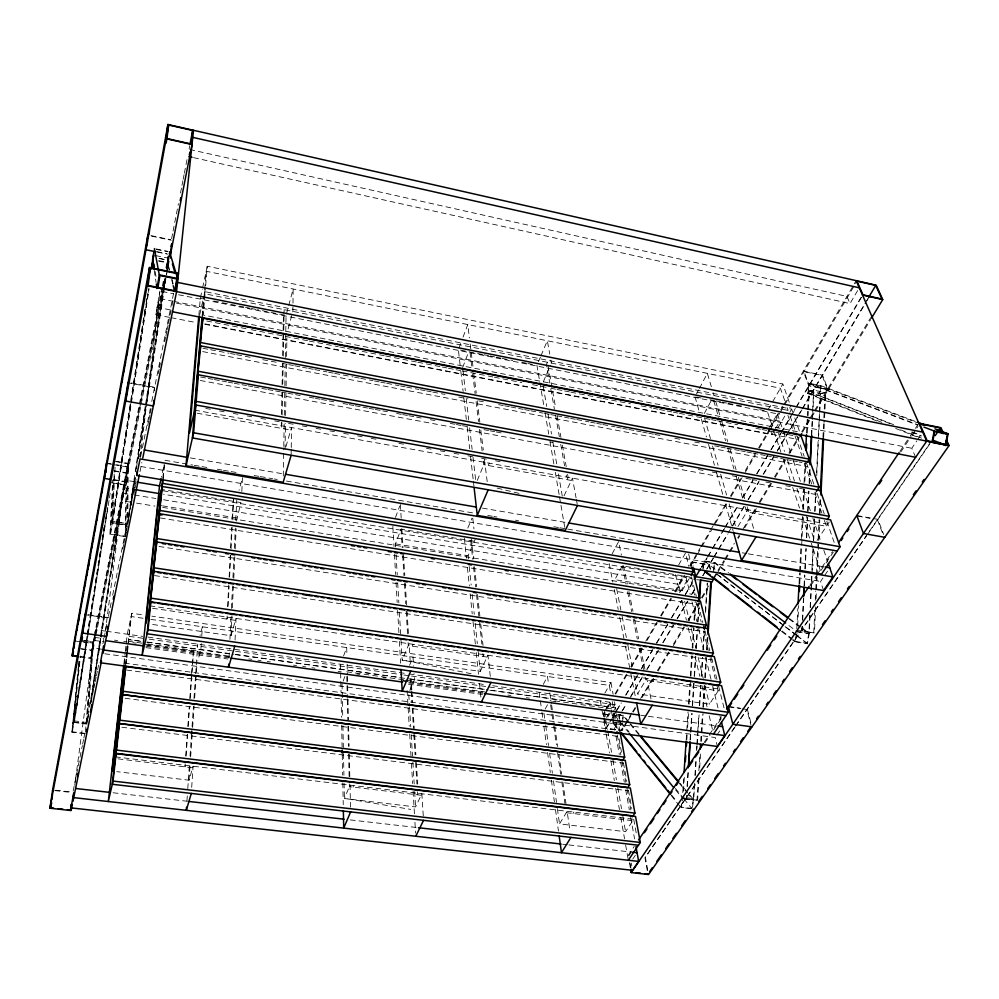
<?xml version="1.0" encoding="UTF-8"?>
<svg xmlns="http://www.w3.org/2000/svg" width="999" height="999" viewBox="0 0 999 999"><rect width="100%" height="100%" fill="white"/><g stroke="black" fill="none" stroke-linecap="round" stroke-linejoin="round"><path stroke-width="0.75" stroke-dasharray="5 3.75" d="M116.321 461.338L128.284 463.361L127.747 523.488L112.013 521.191L145.18 307.854M115.297 461.575L127.685 463.673L127.01 525.399L112.375 523.064L115.085 466.183M291.171 453.708L291.221 449.1M291.246 447.552L291.483 427.56L285.864 446.89M125.812 536.7L126.661 473.264L128.284 463.361M127.685 463.673L126.186 472.777L125.25 536.138L110.614 533.841L113.337 479.945M283.279 476.048L283.766 447.964M283.791 446.403L284.191 423.014M284.328 415.209L284.703 393.369M284.84 385.577L285.202 365.297M285.327 357.492L286.064 315.372L257.48 309.69M285.052 449.687L285.489 423.276M285.614 415.509L285.976 393.756M286.101 385.989L286.451 364.223M286.588 356.456L286.888 337.812M281.356 422.14L281.243 428.334L282.005 422.739M281.506 414.385L281.93 392.682M282.08 384.94L282.505 363.236M282.655 355.494L283.104 332.242M283.129 330.694L283.491 312.1M282.155 414.997L282.592 391.758M282.742 384.003L283.117 363.873M283.266 356.119L284.153 309.64M235.052 639.997L236.039 618.418L231.019 635.714L150.449 624.175M241.833 491.421L242.47 477.622L239.061 490.284M809.777 615.147L808.965 632.192L814.447 632.941L815.696 606.58M810.152 607.392L811.638 576.386M811.937 570.179L812.974 548.476M813.348 540.721L814.385 519.018M814.747 511.276L815.646 492.669M816.608 472.515L818.094 441.508M818.393 435.302L819.43 413.598M819.505 412.05L820.391 393.444L825.074 392.582L823.676 422.028M810.077 615.197L809.252 632.242L796.74 630.257M810.439 607.454L812 574.912M812.075 573.351L813.186 550.112M813.636 540.809L814.672 519.118M815.034 511.363L815.933 492.769M816.745 475.724L818.443 440.072M818.518 438.524L819.704 413.723M819.779 412.175L820.679 393.581L825.761 392.644L824.375 422.102M813.735 632.829L814.834 609.577M815.271 600.287L815.708 590.983M815.783 589.435L816.445 575.486M816.52 573.926L819.08 519.68M819.367 513.486L820.167 496.428M822.951 437.537L823.613 423.588M816.058 598.838L816.42 591.083M816.495 589.535L817.082 577.135M817.145 575.574L819.779 519.767M820.067 513.561L820.791 498.064M823.638 437.599L824.3 423.651M124.363 536.475L109.89 534.203L111.813 522.502L114.223 473.376M229.021 657.929L229.47 648.651M229.92 639.385L231.056 616.196M231.431 608.466L232.567 585.289M232.942 577.559L233.928 557.467M234.378 548.189L235.352 528.096M235.739 520.367L236.713 500.274M231.019 635.714L231.993 615.571M232.367 607.817L233.404 586.126M233.778 578.384L234.827 556.693M235.202 548.938L236.176 528.796M236.551 521.053L240.884 502.559L161.438 489.385M796.815 628.696L797.814 608.516M799.05 583.666L799.6 572.802M799.675 571.253L800.911 546.403M801.298 538.636L802.372 516.895M802.759 509.14L803.77 488.948M804.07 482.742L805.082 462.549M806.543 433.054L807.629 411.313M807.704 409.752L808.628 391.121L813.648 390.159L825.761 392.644M797.677 625.699L798.676 605.506M799.762 583.766L800.299 572.902M800.374 571.341L803.071 516.982M803.458 509.215L804.457 489.023M804.844 481.268L805.768 462.624M807.229 433.116L808.316 411.376M808.391 409.815L809.315 391.183L813.923 390.309L812.711 415.147M802.085 626.273L801.86 630.931L814.447 632.941M802.384 620.054L803.458 598.314M804.058 585.889L804.595 575.012M804.894 568.793L805.893 548.601M806.418 537.737L807.404 517.544M807.716 511.326L808.703 491.133M809.078 483.366L809.839 467.832M811.438 435.214L812.125 421.228M812.199 419.68L813.648 390.159M802.384 626.323L802.16 630.981L799.3 630.594M802.684 620.117L803.745 598.376M804.357 585.951L804.894 575.087M805.194 568.868L806.181 548.688M806.717 537.824L807.704 517.632M808.004 511.426L808.99 491.233M809.377 483.466L810.127 467.944M811.725 435.339L812.412 421.353M227.148 616.021L226.985 619.118L227.535 617.17M227.622 606.718L228.734 585.002M229.133 577.247L230.245 555.544M230.644 547.789L231.681 527.622M232.08 519.867L233.554 499.313L232.442 521.028M228.097 606.318L229.121 586.163M229.595 576.848L230.707 555.144M231.019 548.938L232.13 527.222M109.89 534.203L112.725 480.257M698.376 778.458L697.015 800.149L682.467 798.326M698.863 770.716L699.949 753.671M700.724 741.283L702.384 714.959M702.871 707.205L704.245 685.526M704.732 677.784L706.006 657.642M706.493 649.899L707.28 637.512M698.988 778.583L697.614 800.261L693.443 798.638L694.43 783.129M699.675 767.731L700.649 752.247M701.335 741.395L703.084 713.511M703.483 707.317L704.844 685.626M705.331 677.884L706.605 657.742M707.092 649.999L707.879 637.599M696.203 800.087L686.263 798.838L686.463 795.741M687.062 786.425L688.174 769.355M690.072 739.872L690.484 733.666M690.584 732.105L691.783 713.486M692.282 705.731L693.793 682.442M694.193 676.236L695.404 657.617M696.003 648.301L697.215 629.682M697.714 621.927L698.913 603.296M686.763 795.728L686.563 798.838L684.215 797.839M687.362 786.425L688.473 769.355M690.371 739.884L690.771 733.678M690.883 732.117L692.082 713.498M692.582 705.744L694.093 682.479M694.492 676.273L695.791 656.106M696.303 648.339L697.502 629.732M698.001 621.965L699.213 603.359M694.929 775.374L696.016 758.303M696.503 750.549L696.803 745.903M696.902 744.355L697.589 733.491M697.689 731.942L698.776 714.884M699.375 705.569L700.661 685.414M701.248 676.098L702.434 657.492M702.934 649.737L704.12 631.118M705.394 610.951L707.18 583.041M694.73 783.129L693.743 798.626L682.442 797.214M695.229 775.374L696.303 758.316M696.902 749.013L697.102 745.903M697.202 744.355L699.075 714.897M699.662 705.594L700.948 685.439M701.535 676.136L702.722 657.529M703.221 649.775L704.395 631.168M705.581 612.562L707.454 583.091M682.754 792.557L683.766 777.022M686.201 739.735L686.713 731.967M686.812 730.419L688.024 711.775M688.536 704.008L689.847 683.816M690.359 676.048L691.683 655.856M692.182 648.089L693.506 627.896M694.018 620.129L695.229 601.485M683.453 791.121L684.577 774.025M686.8 739.847L687.2 733.628M687.612 727.422L688.523 713.436M689.135 704.12L690.546 682.367M690.958 676.148L692.27 655.956M692.782 648.189L694.093 627.984M694.605 620.217L695.716 603.134M191.696 787.387L193.094 766.233L189.048 780.194L116.733 771.653M201.261 643.618L200.849 649.75L197.752 661.138M201.761 635.976L202.372 626.798L200.05 635.464M186.938 801.011L187.362 794.804M187.787 788.586L189.498 763.736M190.035 755.968L191.421 735.776M192.058 726.46L193.444 706.268M193.981 698.501L195.579 675.199M195.692 673.651L197.715 644.13M189.048 780.194L190.11 764.685M190.634 756.942L192.12 735.239M192.645 727.484L194.131 705.794M194.655 698.039L196.99 663.935M185.19 763.773L184.977 766.882L185.414 765.309M185.752 756.006L187.3 734.253M187.849 726.485L189.286 706.281M189.835 698.513L191.496 675.199M191.608 673.651L193.694 648.738L191.933 673.613M186.076 755.993L187.625 734.228M188.174 726.46L189.61 706.256M190.16 698.476L191.82 675.162M88.074 716.033L93.506 641.808L82.992 640.347M86.776 721.528L92.07 650.549L93.506 641.808M87 722.552L92.969 642.082L81.906 640.546M85.477 731.855L91.658 650.137L92.969 642.082M202.11 316.396L203.784 296.204M202.522 315.734L203.846 299.663M203.958 298.351L206.194 271.266L780.406 388.236L785.239 402.085M792.694 412.025L791.683 409.153L205.195 291.708L203.272 315.06L799.762 432.13L794.717 417.769M205.682 285.664L207.28 266.258L782.841 384.016L789.66 403.384M198.851 315.359L200.312 298.314L202.273 289.298M84.465 733.703L71.916 732.155L79.396 661.763M85.365 733.403L72.54 731.817L80.432 656.006M71.916 732.155L78.247 667.394M78.397 665.858L78.846 661.238M72.54 731.817L79.246 662.487M162.812 478.159L164.198 464.298L161.388 477.247M163.212 478.783L164.61 464.935M127.373 652.909L126.211 663.348L619.78 730.531L616.695 713.786M127.535 651.41L128.871 639.485L141.234 641.221M140.859 641.346L128.509 639.61L131.806 613.274L144.131 615.047M123.926 663.636L125.15 652.797M125.325 651.248L127.248 634.203L131.806 613.274M124.126 664.859L125.162 655.619M125.562 664.372L126.948 652.035M127.123 650.486L127.984 642.769M125.749 664.298L126.786 655.044M126.96 653.496L127.822 645.716M127.997 644.243L131.094 616.533L143.431 618.306M154.221 390.634L154.545 387.687L128.983 383.017M140.222 457.542L146.628 403.309M146.803 401.773L159.89 291.046L173.639 293.793M169.618 317.382L155.856 314.71L159.89 291.046M105.419 631.218L124.625 480.057L135.402 481.855M101.686 649.213L92.407 647.939L93.431 640.322L104.246 641.82M79.558 656.855L91.421 658.466L93.469 643.169L80.257 641.333M74.75 785.251L75.362 780.631M75.562 779.083L94.88 634.34M95.08 632.804L95.492 629.72L104.758 631.031M80.332 656.568L90.872 658.004L94.018 637.287M127.298 523.613L145.23 406.506M145.467 404.957L162.924 290.921M163.149 289.385L164.81 278.596M166.458 267.807L168.356 258.204L166.696 269.006M128.222 520.467L134.828 477.272M135.777 471.091L145.454 407.842M146.403 401.673L165.285 278.259M128.621 519.105L127.922 523.726L112.013 521.191M128.859 517.557L134.99 477.51M136.401 468.269L145.829 406.655M146.066 405.107L163.499 291.121M163.736 289.573L165.384 278.796M155.707 255.619L168.993 258.254L167.033 268.007L169.418 255.781M131.244 505.132L135.489 477.36M138.324 458.841L146.341 406.381M146.578 404.832L166.633 273.676M166.87 272.14L168.993 258.254M146.129 301.723L146.603 298.651M112.375 521.091L147.74 293.556M147.964 294.093L112.662 521.278L131.144 404.408M148.202 292.557L148.913 287.962M131.381 402.859L149.051 289.148M87.612 719.467L88.561 713.336M89.51 707.205L100.175 638.199M100.412 636.663L124.226 484.577L100.774 636.351M90.36 703.796L100.537 637.874M90.772 702.622L100.712 638.249M100.949 636.713L124.775 484.652L111.851 482.529M91.871 697.789L124.775 484.652M86.438 723.676L73.814 722.09L73.751 720.803L86.975 636.338M87.213 634.802L104.046 527.297M73.814 722.09L87.275 636.063M87.512 634.515L105.307 520.829M105.557 519.293L106.518 513.149M106.756 513.561L74.376 722.115L87.825 636.101M106.993 512.012L107.717 507.405M88.062 634.565L108.004 507.105M108.242 505.569L109.203 499.425M109.44 497.889L110.165 493.281M110.614 533.841L112.375 523.064M169.056 269.655L167.158 262.375L168.619 253.484M169.605 270.254L167.695 262.949L168.619 257.317M125.762 533.066L126.511 528.471M612.837 718.056L613.548 714.06L623.563 715.446L629.495 722.577M612.849 720.304L613.898 714.435L623.114 715.709L629.033 722.839M622.589 718.643L623.114 715.709M622.377 722.09L623.563 715.446M702.784 568.294L704.133 560.851L715.097 562.712L728.733 572.951M703.021 569.492L704.507 561.276L714.597 562.986L726.985 572.302M713.361 569.817L714.597 562.986M713.486 571.615L715.097 562.712M690.709 808.653L680.831 807.429L681.655 802.871M675.586 789.897L682.854 798.75L681.343 807.117L691.745 808.403L693.256 800.049L688.311 794.105M692.394 807.317L693.768 799.737L679.932 783.116M876.86 420.966L807.279 393.306L809.115 383.266L821.141 385.739L915.971 421.653M881.817 422.365L807.841 392.994L809.527 383.766L820.591 386.039L916.807 422.552M893.643 424.687L818.905 395.254L820.591 386.039M889.772 423.539L819.317 395.754L821.141 385.739M801.897 627.859L809.327 633.441L807.429 643.781L794.904 641.808L796.54 632.929M801.323 628.196L808.753 633.778L807.005 643.281L795.491 641.47L796.99 633.304M155.856 314.71L159.003 298.501L172.765 301.223M94.306 635.851L162.063 287.712M162.362 286.189L163.848 278.521M165.934 267.794L168.319 255.544M171.603 238.699L172.79 232.605M173.089 231.081L178.421 203.646M180.507 192.969L181.693 186.875M181.993 185.352L182.879 180.782M183.179 179.246L184.066 174.675M184.365 173.152L187.325 157.904M189.111 148.764L189.698 145.717M92.407 647.939L94.655 637.075M94.955 635.564L162.837 287.5M163.137 285.964L164.635 278.309M166.421 269.118L168.519 258.391M90.872 658.004L163.162 287.812M163.461 286.288L164.947 278.659M91.421 658.466L95.592 637.175M95.892 635.651L163.861 288.336M164.161 286.813L166.259 276.136M166.558 274.613L170.429 254.782M139.66 456.98L141.171 449.438M73.152 791.121L76.211 775.936M76.511 774.425L82.343 745.566M82.642 744.055L83.566 739.497M83.866 737.974L84.79 733.428M87.238 721.278L88.774 713.686M90.921 703.059L93.669 689.385M93.981 687.874L94.905 683.316M95.205 681.793L96.129 677.235M96.428 675.724L97.353 671.166M97.652 669.642L98.576 665.097M102.86 643.831L103.784 639.285M104.096 637.762L107.455 621.053M111.151 602.772L108.079 618.019L85.864 614.835M112.687 595.142L136.076 479.208M140.697 456.331L150.549 407.517M151.786 401.411L173.576 293.406M122.752 549.038L123.676 544.455M123.988 542.932L124.912 538.361M125.225 536.838L126.149 532.255M126.448 530.731L127.373 526.161M133.854 494.13L134.778 489.56M135.09 488.036L136.014 483.454M147.74 425.499L148.664 420.929M148.976 419.405L149.9 414.835M150.212 413.299L151.136 408.728M158.217 373.701L159.141 369.131M159.453 367.62L160.364 363.062M164.673 341.77L165.597 337.212M165.909 335.689L166.833 331.131M167.133 329.608L168.057 325.05M168.369 323.526L171.753 306.805M172.053 305.294L172.977 300.724M140.01 471.628L141.87 462.462M202.597 287.787L207.28 266.258M125.961 651.223L127.21 645.516M199.788 314.473L203.459 297.727M205.444 288.661L204.333 293.694L788.136 410.389L790.634 406.156M128.396 641.658L128.871 639.485M204.633 294.23L205.195 291.708M286.451 313.911L293.157 288.973L292.882 311.388L287.375 331.668M343.594 655.918L346.715 647.577L346.903 655.132M395.479 517.47L399.8 505.919M458.878 348.264L460.976 342.682M463.061 337.1L467.769 324.55L469.43 337.962M343.082 681.218L346.166 673.139M395.629 546.952L395.454 543.856L401.061 529.133L474.338 541.283M462.649 367.582L468.568 352.048M423.276 815.908L421.853 793.793L415.584 806.93L344.405 798.526L350 785.139L350.524 807.429M490.297 676.385L487.962 655.257L480.257 671.403L402.172 660.227L409.066 643.718L410.402 664.997M477.247 480.469L484.815 462.375M352.997 787.075L353.634 785.576M412.287 646.153L413.062 644.305M488.274 465.522L489.26 463.174M409.553 665.322L413.024 657.13L413.611 666.146M467.807 528.084L472.003 518.194M540.384 357.118L536.913 365.284L544.005 406.568M540.958 355.744L547.327 340.759L549.775 354.146M547.415 362.275L546.441 364.548L549.737 382.967M409.827 690.434L414.485 679.682L414.098 673.663M468.419 558.791L468.094 555.706L475.124 539.472M543.269 381.893L550.424 365.334M418.306 793.356L417.607 794.829L417.407 791.745M484.065 654.682L483.204 656.505L482.867 653.408M564.048 495.804L572.464 478.159L576.073 497.877M543.306 684.377L547.477 676.485L548.551 683.915M612.175 553.821L618.606 541.62L621.39 555.094M696.478 394.006L698.651 389.872M699.375 388.499L707.354 373.364L711.338 386.688M545.142 709.128L547.889 704.033M694.53 595.029L690.084 577.085L622.302 565.834L614.86 579.657L682.117 590.634L682.841 593.656M704.32 413.499L712.811 397.727M604.845 693.144L610.951 682.529L151.836 616.158M678.646 564.972L685.539 553.009L688.873 566.421M768.006 409.777L771.89 403.047M772.664 401.698L782.841 384.016M769.542 427.385L777.422 413.861L175.175 294.093M605.257 710.127L609.865 702.235L492.47 685.689M162.625 507.38L680.394 591.733L678.633 584.365L683.628 575.786M603.846 716.82L603.334 713.898L610.401 701.785M615.109 693.706L626.885 673.526M630.806 666.808L641.795 647.964M645.729 641.246L656.718 622.402M660.639 615.671L670.853 598.189M674.775 591.458L684.203 575.312M689.697 565.896L699.887 548.426M700.674 547.09L710.077 530.968M710.851 529.632L713.211 525.599M713.985 524.263L726.523 502.772M730.444 496.053L740.634 478.596M745.329 470.541L755.519 453.084M758.653 447.714L782.954 406.081M783.728 404.745L856.155 280.644M604.383 717.107L603.896 714.322L607.042 708.94M607.817 707.604L610.963 702.222M615.684 694.143L627.472 673.963M631.393 667.245L642.394 648.413M647.115 640.334L657.33 622.852M661.251 616.121L671.465 598.638M675.399 591.908L684.827 575.774M690.334 566.358L696.603 555.606M697.389 554.258L711.513 530.094M715.434 523.376L727.197 503.246M731.118 496.528L742.095 477.734M745.242 472.365L755.431 454.907M759.352 448.189L769.555 430.731M770.329 429.395L779.744 413.286M780.531 411.938L856.93 281.144M204.783 324.238L771.965 434.715L774.862 429.795M775.574 428.571L779.919 421.178L174.301 301.523M606.555 717.419L608.866 713.473M680.394 591.733L686.862 580.706L163.661 494.305M193.569 157.642L850.012 303.584L859.29 287.799M610.302 712.712L605.894 720.217L607.504 729.382M614.485 701.735L615.022 704.695L612.512 708.965L549.937 700.212M682.117 590.634L690.084 577.085M777.821 427.922L785.376 415.072M614.46 709.59L615.571 707.692L488.886 689.934M789.809 412.337L791.683 409.153M627.572 721.428L621.952 730.706L605.906 728.521L611.413 719.193M612.212 717.856L616.146 711.201M616.932 709.864L620.879 703.209M625.611 695.217L637.437 675.237M641.37 668.581L652.409 649.937M656.355 643.269L667.394 624.625M671.328 617.969L681.58 600.649M685.526 593.993L694.193 579.345M701.298 567.332L706.83 557.991M707.617 556.655L711.575 549.987M712.362 548.651L724.213 528.621M724.999 527.285L737.637 505.931M742.382 497.927L752.647 480.569M756.605 473.901L767.657 455.207M770.828 449.875L780.306 433.853M781.093 432.517L795.316 408.491M796.103 407.155L862.474 295.03M631.805 713.036L621.39 730.269L606.343 728.221L611.863 718.893M615.796 712.237L612.649 717.569L609.865 702.235M616.583 710.901L621.316 702.909M626.048 694.917L637.874 674.949M641.82 668.281L652.859 649.637M656.805 642.981L667.844 624.338M671.79 617.682L682.03 600.362M685.189 595.042L693.069 581.718M701.76 567.057L707.292 557.717M708.079 556.381L712.025 549.7M712.824 548.364L721.515 533.691M722.302 532.355L724.675 528.346M725.461 527.022L738.099 505.669M742.844 497.664L753.121 480.307M757.067 473.638L767.344 456.293M771.29 449.612L780.768 433.603M781.555 432.267L791.046 416.258M791.832 414.922L795.778 408.241M796.578 406.918L862.949 294.805M619.33 719.168L618.818 716.395L626.011 704.345M630.794 696.303L642.769 676.223M646.765 669.53L657.941 650.774M662.724 642.744L673.114 625.337M677.097 618.643L687.474 601.236M691.47 594.53L695.466 587.837M702.647 575.786L705.843 570.429M706.63 569.093L713.011 558.404M713.81 557.067L717.794 550.387M718.581 549.05L727.347 534.353M728.146 533.016L744.068 506.306M748.051 499.625L759.19 480.931M763.174 474.25L773.526 456.88M777.509 450.212L787.062 434.178M787.861 432.842L797.414 416.808M798.213 415.484L801.398 410.139M802.197 408.803L865.496 302.622M866.283 301.298L867.856 298.651M619.792 719.018L619.255 716.096L621.653 712.087M622.452 710.751L626.435 704.045M630.431 697.352L642.407 677.272M647.202 669.243L658.378 650.499M663.174 642.457L673.551 625.049M677.534 618.356L687.924 600.948M691.907 594.255L695.903 587.562M703.096 575.511L706.281 570.154M707.08 568.818L713.461 558.129M714.26 556.793L727.796 534.09M732.567 526.073L744.517 506.043M748.501 499.363L758.853 482.005M763.636 473.988L773.988 456.63M777.172 451.286L801.86 409.89M802.659 408.554L865.958 302.397M866.745 301.074L868.331 298.426M115.372 756.88L633.728 819.305L625.574 831.705L559.527 823.913L567.107 811.275L570.017 831.255M149.937 605.831L719.355 689.085L709.402 704.208L637.524 693.918L646.79 678.483L651.086 699.3M737.974 526.535L748.026 509.765M632.604 711.713L635.801 706.405M640.609 698.451L652.634 678.558M657.429 670.604L668.656 652.047M673.463 644.093L683.878 626.86M687.874 620.229L698.289 602.996M701.498 597.689L709.502 584.44M713.511 577.809L723.938 560.551M724.75 559.215L734.377 543.294M737.574 537.986L739.185 535.327M743.194 528.683L755.232 508.778M759.24 502.135L770.466 483.553M774.475 476.91L784.914 459.652M788.923 453.022L798.551 437.087M801.76 431.78L808.978 419.83M809.777 418.506L813.785 411.863M814.585 410.539L870.728 317.645M628.371 720.104L632.379 713.473M633.179 712.15L635.589 708.166M641.995 697.564L654.02 677.684M658.029 671.053L669.255 652.497M673.264 645.866L684.49 627.31M688.498 620.691L698.925 603.458M702.135 598.151L707.742 588.873M714.16 578.271L716.57 574.288M717.369 572.964L724.6 561.013M725.399 559.69L729.42 553.046M730.219 551.723L734.228 545.092M738.249 538.449L739.859 535.801M744.667 527.834L756.718 507.929M759.927 502.609L771.965 482.704M775.187 477.397L785.614 460.139M789.635 453.509L799.262 437.574M802.484 432.267L814.522 412.362M815.321 411.026L870.703 319.48M572.989 813.511L573.851 812.087M653.084 681.281L654.133 679.557M754.794 513.399L756.106 511.226M817.045 540.496L829.22 522.002M628.196 855.381L634.24 846.39M704.195 742.382L708.516 735.963M709.377 734.677L721.465 716.695M809.939 585.164L816.008 576.136M816.87 574.85L832.492 551.623M899.887 451.423L909.365 437.325M910.226 436.051L914.535 429.645M915.396 428.359L917.981 424.513M628.808 855.868L633.129 849.45M704.882 742.894L710.064 735.189M713.523 730.057L722.165 717.22M810.713 585.714L816.795 576.685M821.141 570.242L833.291 552.185M900.748 451.998L911.113 436.625M911.975 435.352L918.006 426.373M823.576 590.534L820.579 581.48L823.925 576.523M824.774 575.287L828.134 570.329M632.754 859.115L635.352 855.294M716.87 735.127L720.978 729.095M915.633 457.292L911.787 448.276L916.845 440.821M917.694 439.572L921.066 434.602M734.552 727.384L644.917 857.704L647.377 871.053M735.426 726.098L929.944 443.281M735.014 727.022L645.379 857.329L648.014 871.64M735.901 725.749L866.408 536.026M867.294 534.752L930.431 442.982M696.653 579.745L700.424 580.019M55.607 790.221L70.567 791.92M54.72 790.584L71.329 792.469M113.087 792.769L187.5 801.285M350.287 819.917L416.945 827.547M562.674 844.217L567.32 844.754M568.868 844.929L630.881 852.035M118.044 758.84L192.645 767.806M421.153 795.266L349.375 786.638L349.3 783.528M566.258 812.699L632.817 820.691L632.255 817.632M73.751 720.803L87.138 722.539M121.828 727.235L628.533 790.808M73.564 722.015L87.275 723.726M74.063 722.489L86.888 724.1M684.34 798.938L693.256 800.049M125.075 698.251L623.501 763.211M126.673 670.042L618.631 736.463L622.002 755.007M80.594 648.613L91.658 650.137M81.556 649.1L92.07 650.549M617.844 722.826L612.125 722.04L619.867 731.668M619.28 723.026L622.14 723.413M104.733 653.771L715.234 737.549L717.369 746.453M128.159 641.233L141.783 643.131M147.84 643.98L200.412 651.336M346.678 671.79L404.433 679.869M405.956 680.082L413.836 681.181M94.48 637.35L103.734 638.648M114.523 640.159L117.607 640.584M123.789 641.445L126.873 641.882M133.042 642.744L136.126 643.169M145.379 644.467L230.207 656.318M248.714 658.903L251.798 659.328M257.967 660.189L261.051 660.626M267.233 661.488L270.317 661.912M293.444 665.147L296.528 665.584M302.697 666.445L305.781 666.87M311.963 667.732L315.047 668.169M338.174 671.403L341.258 671.827M356.68 673.988L359.777 674.412M382.904 677.647L385.989 678.084M402.959 680.444L484.702 691.87M507.842 695.104L510.926 695.529M526.348 697.689L529.433 698.114M552.572 701.348L555.656 701.785M146.666 645.317L229.932 656.942M402.634 681.056L407.267 681.693M408.803 681.917L482.829 692.245M145.979 646.291L229.458 657.929M408.791 682.929L482.992 693.269M640.684 715.247L646.865 716.121M648.413 716.333L716.433 725.811M145.929 647.627L227.76 659.015M408.404 684.153L482.517 694.467M603.334 713.898L619.255 716.096M74.925 640.983L92.82 643.468M603.896 714.322L618.818 716.395M106.306 631.256L142.57 636.363M148.014 637.125L407.517 673.713M409.053 673.925L486.288 684.814M129.221 636.351L143.107 638.311M149.276 639.173L234.091 651.111M235.639 651.323L402.197 674.75M403.746 674.974L409.915 675.836M411.451 676.048L615.022 704.695M147.415 642.082L229.308 653.558M235.489 654.42L399.263 677.372M410.077 678.895L487.337 689.722M146.703 642.157L233.504 654.32M235.052 654.532L488.274 690.022M489.822 690.234L613.349 707.542M729.083 706.955L740.921 708.641M742.407 708.853L746.852 709.49L750.898 724.937M150.812 619.368L609.315 685.389L610.651 692.769M88.149 614.697L108.866 617.657M728.371 706.43L740.034 708.091M152.522 608.254L235.477 620.367M487.087 657.067L408.291 645.566L408.091 642.469M154.558 575.561L712.112 659.952M159.053 546.465L705.119 631.83M111.813 522.502L127.722 525.024M809.327 633.441L796.815 631.455L786.113 623.463M797.239 631.955L808.753 633.778M160.352 517.981L698.376 604.657M162.537 505.844L236.701 517.944M395.454 543.856L468.094 555.706M130.357 502.122L121.141 500.611L122.115 492.969L132.879 494.742M136.501 503.121L154.932 506.118M123.651 487.699L134.428 489.485M134.415 494.992L155.931 498.526M163.624 499.787L678.633 584.365M113.774 479.595L125.337 481.506L127.185 466.933L112.875 464.523M113.012 479.857L125.961 482.005L127.897 466.67L112.637 464.098M163.099 490.784L691.845 578.396M111.563 482.829L124.388 484.977M348.002 798.95L410.701 809.39M106.543 463.074L111.114 463.836M107.155 463.561L111.451 464.285M113.811 470.704L126.186 472.777M114.698 471.253L126.661 473.264M140.921 466.533L820.579 581.48M190.359 457.904L284.128 474.026M482.417 508.116L566.957 522.664M742.195 552.797L746.802 553.583M748.338 553.846L823.663 566.808M165.072 460.314L192.732 465.047M194.268 465.309L200.412 466.358M201.948 466.62L208.092 467.669M217.32 469.243L221.928 470.029M223.464 470.292L229.608 471.341M231.144 471.603L237.287 472.652M254.196 475.549L258.803 476.336M260.339 476.598L272.627 478.696M274.176 478.958L277.247 479.483M286.463 481.056L473.926 513.086M487.762 515.447L492.37 516.233M493.906 516.495L496.978 517.02M515.422 520.167L518.493 520.691M553.833 526.735L558.441 527.522M559.977 527.784L566.121 528.833M567.657 529.095L687.512 549.575M205.757 408.441L210.352 409.278M219.543 410.939L224.151 411.763M233.341 413.424L237.949 414.26M247.14 415.921L251.736 416.758M260.939 418.419L265.534 419.243M274.737 420.904L279.333 421.74M288.536 423.401L293.132 424.238M302.322 425.899L306.93 426.723M316.121 428.384L320.716 429.22M329.92 430.881L334.515 431.705M343.718 433.379L348.314 434.203M357.517 435.864L362.113 436.7M371.303 438.361L375.911 439.185M398.901 443.344L403.496 444.18M426.498 448.326L431.093 449.163M440.284 450.824L444.892 451.66M454.083 453.321L458.678 454.145M467.882 455.806L472.477 456.643M481.68 458.304L486.276 459.128M495.479 460.801L500.074 461.625M194.718 410.127L827.809 524.138M197.19 413.236L290.759 430.045M571.378 480.457L483.828 464.722L483.066 458.566M131.219 382.954L155.444 387.375M856.78 515.509L871.852 518.256M873.363 518.531L877.884 519.355L883.715 534.552M857.617 516.071L869.792 518.294M200.574 377.01L206.693 378.159M208.229 378.434L212.824 379.295M214.36 379.583L220.479 380.719M222.015 381.006L226.611 381.855M228.147 382.142L232.742 382.992M234.266 383.279L240.397 384.415M241.933 384.702L246.528 385.552M248.064 385.839L252.66 386.7M254.183 386.975L260.314 388.112M261.85 388.399L266.446 389.26M267.969 389.535L274.101 390.684M275.637 390.959L280.232 391.82M281.755 392.108L286.351 392.957M287.887 393.244L294.018 394.38M295.554 394.667L300.15 395.517M309.34 397.227L313.936 398.077M315.459 398.364L320.055 399.213M321.591 399.5L327.722 400.636M329.245 400.924L333.841 401.785M343.044 403.484L347.64 404.345M349.163 404.632L353.758 405.482M355.294 405.769L361.426 406.905M362.949 407.192L367.545 408.042M369.081 408.329L373.676 409.178M375.212 409.465L381.331 410.601M382.867 410.889L387.462 411.738M396.653 413.449L401.248 414.31M402.784 414.585L407.38 415.447M408.916 415.734L415.035 416.87M416.571 417.157L421.166 418.007M430.357 419.717L434.952 420.567M450.274 423.414L454.87 424.263M456.406 424.55L461.001 425.412M462.525 425.686L468.656 426.835M483.978 429.67L488.573 430.532M490.109 430.819L494.705 431.668M496.228 431.955L502.36 433.091M549.85 441.92L552.909 442.482M644.83 459.565L649.425 460.414M664.747 463.261L669.342 464.123M678.533 465.821L683.129 466.683M698.451 469.53L703.046 470.379M712.237 472.09L716.832 472.939M732.155 475.786L736.75 476.648M745.941 478.346L750.536 479.208M752.06 479.495L756.655 480.344M765.846 482.055L770.454 482.904M785.763 485.751L790.359 486.6M799.55 488.311L804.145 489.173M200.287 380.482L817.582 494.817M202.947 348.264L209.078 349.438M210.602 349.725L228.996 353.234M230.519 353.521L235.115 354.395M236.651 354.695L251.973 357.617M262.7 359.665L276.486 362.287M282.617 363.461L287.213 364.335M288.748 364.623L293.344 365.497M294.88 365.796L300.999 366.958M302.535 367.257L307.13 368.132M308.666 368.419L313.261 369.305M314.797 369.593L327.048 371.928M328.584 372.227L333.179 373.102M334.715 373.389L353.097 376.898M354.633 377.185L359.228 378.072M360.751 378.359L373.014 380.694M374.55 380.994L379.145 381.868M380.681 382.155L385.277 383.029M386.8 383.329L399.063 385.664M400.599 385.951L405.194 386.838M406.718 387.125L418.981 389.46M420.517 389.76L425.112 390.634M426.635 390.921L431.243 391.795M432.767 392.095L445.03 394.43M458.816 397.065L468.007 398.813M478.733 400.861L483.329 401.735M498.651 404.657L503.246 405.532M504.782 405.819L509.378 406.705M510.914 406.993L517.045 408.166M518.568 408.454L523.164 409.328M524.7 409.627L529.295 410.502M530.831 410.789L543.081 413.124M544.617 413.424L549.213 414.298M550.749 414.585L555.344 415.472M556.88 415.759L562.999 416.933M564.535 417.22L569.13 418.094M570.666 418.394L575.262 419.268M576.798 419.555L589.048 421.89M590.584 422.19L595.179 423.064M596.715 423.351L601.311 424.238M602.847 424.525L615.097 426.86M616.633 427.16L621.228 428.034M622.764 428.321L627.36 429.195M628.883 429.495L635.014 430.656M636.55 430.956L641.146 431.83M642.682 432.117L647.277 433.004M648.801 433.291L653.396 434.165M654.932 434.465L661.063 435.626M674.849 438.261L682.517 439.722M694.767 442.058L699.362 442.932M714.685 445.854L719.28 446.728M720.816 447.028L725.411 447.902M726.947 448.189L733.079 449.363M734.602 449.65L739.198 450.524M740.734 450.824L745.329 451.698M746.865 451.985L751.46 452.872M752.996 453.159L759.128 454.333M760.651 454.62L765.246 455.494M766.782 455.794L771.378 456.668M772.914 456.955L779.045 458.129M780.569 458.416L785.164 459.29M786.7 459.59L791.295 460.464M792.831 460.751L797.427 461.638M798.963 461.925L802.022 462.512M202.672 351.586L807.754 466.633M156.756 307.23L170.504 309.927M206.743 321.016L249.575 329.383M251.111 329.682L307.704 340.746M309.228 341.046L338.299 346.715M339.822 347.015L345.941 348.214M347.477 348.514L352.06 349.413M353.596 349.712L378.072 354.495M379.595 354.795L384.19 355.681M385.714 355.981L416.308 361.963M417.844 362.262L440.784 366.745M442.32 367.045L446.903 367.944M448.439 368.244L454.557 369.43M456.081 369.73L460.676 370.629M462.2 370.929L486.675 375.711M488.211 376.011L492.794 376.91M494.33 377.21L521.865 382.592M532.567 384.677L549.388 387.962M550.924 388.261L555.506 389.16M557.042 389.46L563.161 390.659M564.685 390.959L569.28 391.858M570.804 392.157L595.279 396.94M596.815 397.227L601.398 398.126M602.934 398.426L630.469 403.808M641.171 405.906L651.885 407.992M653.408 408.291L658.004 409.19M659.527 409.49L665.646 410.689M667.182 410.989L671.765 411.875M673.301 412.175L677.884 413.074M679.42 413.374L703.895 418.156M705.419 418.456L710.014 419.355M711.538 419.655L716.133 420.542M717.657 420.841L737.549 424.737M755.906 428.321L760.489 429.22M762.025 429.52L766.608 430.407M768.144 430.706L774.262 431.905M775.786 432.205L780.381 433.104M781.905 433.404L786.5 434.29M788.024 434.59L797.202 436.388M204.957 323.901L798.288 439.51M171.154 317.682L195.604 322.452M176.536 303.147L911.787 448.276M200.312 298.314L203.321 298.901M213.848 300.999L237.924 305.794M239.423 306.094L243.943 306.993M245.442 307.292L249.95 308.192M251.461 308.491L255.969 309.39M482.529 354.47L458.366 349.662L460.127 365.147M484.04 354.77L488.573 355.669M490.084 355.969L494.617 356.868M496.128 357.167L500.661 358.079M502.172 358.379L512.737 360.477M521.803 362.287L526.336 363.186M527.847 363.486L532.38 364.385M696.528 397.053L701.036 397.952M710.064 399.75L714.585 400.649M716.083 400.949L720.604 401.835M722.102 402.135L726.61 403.034M728.121 403.334L741.658 406.031M759.715 409.627L764.223 410.527M406.131 660.789L474.725 674.387M159.266 258.391L167.632 260.102M809.315 391.183L820.391 393.444M159.116 258.454L168.207 260.314M808.628 391.121L820.679 393.581M158.804 260.677L167.158 262.375M807.841 392.994L818.905 395.254M158.604 261.101L167.695 262.949M807.279 393.306L819.317 395.754M155.919 248.876L168.032 251.373M156.331 249.425L167.47 251.723M156.781 251.598L166.845 253.671M157.455 252.123L167.545 254.196M150.911 235.614L170.592 239.71M151.623 236.139L171.304 240.222M189.76 149.5L846.952 296.403L850.012 303.584M497.14 488.111L521.416 493.943M809.115 383.266L918.156 424.9M809.527 383.766L917.169 424.925M912.324 432.043L920.953 435.439M911.338 432.043L921.403 436.014M900.673 429.845L922.439 438.486M895.703 428.471L917.444 437.112M683.716 797.751L686.263 798.838M789.497 618.556L800.649 626.935M788.935 618.881L800.087 627.26M704.133 560.851L716.87 570.704M716.82 574.038L784.777 626.211M786.001 627.16L795.891 634.752M797.127 635.689L807.005 643.281M717.195 574.462L783.953 625.736M785.177 626.685L795.067 634.278M796.303 635.227L807.429 643.781M782.105 631.056L791.832 638.636M793.056 639.585L795.491 641.47M781.543 631.38L791.258 638.96M792.482 639.909L794.904 641.808M630.481 723.763L639.385 734.44M630.019 724.025L638.91 734.715M679.42 783.416L687.324 792.919M621.79 723.051L629.033 731.842M675.374 788.373L683.254 798.001M683.865 798.788L691.745 808.403M613.548 714.06L619.805 721.665M620.441 722.489L628.321 732.117M612.587 721.778L620.329 731.393M671.665 795.104L676.498 801.111M671.153 795.404L680.831 807.429M877.397 519.68L882.841 533.903M787.175 407.629L788.136 410.389M790.172 416.221L796.777 435.177M797.289 436.638L804.17 456.368M806.443 462.887L814.073 484.765M817.132 493.518L824.25 513.923M826.797 521.216L834.215 542.519M787.911 415.422L794.492 434.378M795.004 435.839L802.085 456.256M804.62 463.548L811.712 483.966M814.759 492.719L821.852 513.136M824.387 520.429L826.41 526.261L746.715 511.95L744.954 506.018M777.422 413.861L782.904 429.995M783.403 431.456L790.896 453.459M793.381 460.789L800.374 481.318M803.358 490.122L810.351 510.651M812.849 517.994L820.329 539.997M823.825 550.262L827.809 561.987M778.558 433.641L784.527 451.398M787.512 460.264L794.467 480.969M796.952 488.374L803.908 509.078M806.393 516.471L814.347 540.134M767.719 412.587L773.601 430.207M774.088 431.68L780.943 452.235M783.391 459.577L790.246 480.132M792.694 487.475L799.55 508.029M802.484 516.833L810.813 541.795M811.3 543.269L812.761 547.677M813.261 549.138L821.578 574.1M770.991 431.78L771.965 434.715M713.099 392.607L713.985 395.567M715.746 401.498L721.503 420.779M721.94 422.265L727.684 441.546M729.894 448.963L736.088 469.73M738.298 477.135L744.929 499.388M747.14 506.805L753.958 529.67M713.698 400.699L719.417 419.98M719.867 421.466L725.586 440.746M727.784 448.164L733.953 468.931M736.151 476.348L742.756 498.601M704.47 417.782L710.426 438.573M712.549 446.004L718.081 465.309M720.641 474.225L726.598 495.017M729.145 503.933L735.526 526.211M695.017 396.753L699.675 413.124M701.36 419.068L706.43 436.938M708.541 444.368L714.46 465.209M716.57 472.652L722.914 494.967M725.449 503.896L733.054 530.681M710.639 569.243L709.477 564.797L692.045 561.863L693.169 566.308M747.327 709.14L751.198 723.925M710.139 569.293L709.028 565.072L692.682 562.325L693.756 566.545M171.915 279.021L173.451 284.865M171.703 279.845L172.827 284.203M688.636 554.045L691.995 567.457M691.47 576.86L696.303 596.316M698.164 603.796L702.834 622.602M704.844 630.731L709.827 650.774M711.538 657.667L716.982 679.57M718.606 686.101L724.487 709.765M696.378 602.509L701.198 621.965M703.421 630.943L708.229 650.386M710.089 657.866L715.272 678.821M717.12 686.301L718.231 690.784L645.754 680.219L645.129 677.16M685.789 576.286L690.222 594.38M692.057 601.898L696.84 621.44M698.688 628.958L703.833 649.999M705.681 657.517L711.201 680.069M712.674 686.088L718.194 708.628M720.042 716.146L720.766 719.155M684.665 601.236L689.397 620.916M691.208 628.496L695.941 648.176M698.126 657.267L703.221 678.471M705.044 686.038L709.402 704.208M675.536 574.662L679.882 592.882M681.693 600.461L686.4 620.204M688.211 627.784L692.919 647.527M695.092 656.63L699.799 676.36M701.96 685.476L707.03 706.718M709.203 715.833L712.824 731.006M623.551 565.609L627.322 583.916M628.895 591.545L632.979 611.376M634.54 618.993L638.623 638.823M640.509 647.976L644.904 669.33M622.302 565.834L626.048 584.14M627.609 591.758L631.68 611.588M633.241 619.205L637.312 639.035M639.185 648.189L643.568 669.542M616.67 588.798L620.903 610.127M622.115 616.221L626.348 637.549M627.859 645.167L632.092 666.495M633.903 675.636L637.524 693.918M609.19 563.661L612.799 581.98M614.31 589.622L618.219 609.477M619.717 617.107L623.925 638.486M625.424 646.128L629.632 667.507M630.831 673.613L635.339 696.528M620.067 720.479L621.952 730.706M619.592 720.554L621.39 730.269M610.951 682.529L613.124 694.342M615.571 707.692L616.42 712.262M550.861 360.09L551.411 363.074M576.361 499.388L577.185 503.946M612.275 701.635L614.185 712.137M614.447 713.586L615.859 721.315M616.121 722.714L618.056 733.378M623.401 762.662L626.823 781.443M628.421 790.209L631.78 808.591M633.728 819.305L636.788 836.076M613.349 713.548L614.735 721.203M615.022 722.739L616.97 733.453M617.245 734.977L620.854 754.882M621.965 761.001L625.861 782.429M626.972 788.548L630.869 809.977M612.924 719.13L614.86 729.882M615.971 736.026L619.305 754.457M620.691 762.137L624.3 782.092M625.699 789.772L629.308 809.739M630.694 817.419L634.577 838.923M547.976 365.347L555.706 408.316M557.092 415.984L560.963 437.475M562.35 445.142L566.221 466.633M567.594 474.313L568.156 477.372L567.057 479.682L566.233 475.074M550.836 389.111L554.408 409.066M555.519 415.197L559.365 436.7M560.739 444.368L564.585 465.859M604.495 711.45L605.519 717.282M607.779 730.906L611.55 752.297M612.899 759.927L616.408 779.782M617.757 787.424L621.528 808.803M622.877 816.433L625.574 831.705M631.281 863.099L631.793 865.983M604.632 718.493L606.343 728.221M630.107 863.298L630.893 867.756M604.095 718.281L605.906 728.521M629.445 862.549L630.456 868.281M600.374 700.898L603.596 719.292M603.871 720.816L606.018 733.079M606.281 734.615L609.515 752.996M610.851 760.651L614.348 780.569M615.684 788.236L619.442 809.689M620.791 817.344L624.55 838.798M625.624 844.929L628.309 860.251M543.206 386.338L546.678 406.331M548.014 414.023L551.485 434.016M552.822 441.695L556.83 464.76M558.441 473.988L562.712 498.588M545.054 412.674L548.726 434.078M550.037 441.733L553.983 464.66M555.294 472.302L559.24 495.229M559.502 496.765L564.747 527.335M155.182 271.578L156.406 279.096M154.208 270.429L156.094 282.492M549.85 692.819L551.398 703.383M551.623 704.932L552.734 712.637M552.959 714.173L554.532 724.962M554.757 726.51L557.679 746.54M558.803 754.257L561.725 774.287M562.849 781.992L565.983 803.571M550.611 704.832L551.723 712.537M551.947 714.085L553.521 724.862M553.746 726.41L556.418 744.892M557.542 752.597L560.676 774.175M561.788 781.88L564.922 803.446M543.98 713.211L545.491 723.975M545.716 725.511L548.513 745.491M549.6 753.184L552.41 773.176M553.483 780.856L556.505 802.384M557.367 808.541L559.527 823.913M539.148 692.27L541.72 710.776M541.945 712.324L543.019 720.042M543.868 726.211L546.453 744.717M547.527 752.434L550.324 772.489M551.398 780.194L554.395 801.797M555.469 809.515L558.478 831.106M470.167 343.918L473.576 371.541M473.776 373.077L476.248 393.094M477.197 400.786L479.857 422.34M480.819 430.045L483.291 450.049M484.428 459.29L487.262 482.18M470.029 352.31L471.915 367.707M472.677 373.863L475.137 393.881M476.073 401.586L478.533 421.603M479.483 429.308L482.13 450.861M463.012 370.666L465.334 390.734M466.221 398.451L468.731 420.055M469.617 427.772L472.127 449.375M473.014 457.092L475.699 480.244M460.839 371.341L463.136 391.483M463.836 397.677L466.321 419.355M467.195 427.097L469.68 448.788M470.554 456.531L473.214 479.77M473.389 481.318L473.913 485.964M472.777 518.294L473.951 528.883M471.503 538.861L473.676 558.941M474.513 566.658L476.698 586.738M477.534 594.455L479.87 616.083M480.719 623.801L483.054 645.416M470.716 540.684L472.714 559.215M473.551 566.945L475.711 587.012M476.548 594.73L478.871 616.358M479.545 622.527L481.868 644.143M469.23 566.508L471.178 585.014M472.152 594.268L474.25 614.323M475.224 623.576L477.335 643.631M478.146 651.348L480.257 671.403M464.36 538.124L466.446 558.229M467.407 567.507L469.343 586.063M470.142 593.793L472.227 613.898M473.026 621.628L475.437 644.83M476.236 652.559L478.484 674.213M479.458 683.491L480.894 697.402M400.349 504.483L401.198 518.156M401.873 528.821L403.034 547.452M403.521 555.219L404.782 575.399M405.269 583.166L406.63 604.907M407.018 611.113L408.479 634.402M411.838 690.009L411.163 679.208L410.514 680.719L411.089 689.972M411.938 691.558L412.612 702.347M412.999 708.516L414.248 728.571M414.635 734.74L415.884 754.794M416.371 762.512L417.719 784.103M401.061 529.133L402.222 547.764M402.697 555.531L403.958 575.711M404.433 583.466L405.694 603.658M406.168 611.413L407.617 634.702M411.188 691.508L411.85 702.309M412.237 708.478L413.486 728.521M413.861 734.69L415.109 754.745M415.584 762.449L416.933 784.04M408.778 694.617L409.44 705.381M409.528 706.93L410.739 726.922M411.201 734.615L412.512 756.156M412.887 762.312L414.185 783.853M414.647 791.545L415.584 806.93M407.093 690.559L409.215 726.211M409.677 733.953L410.976 755.656M411.438 763.398L412.637 783.553M413.099 791.308L414.485 814.547M414.947 822.302L415.596 833.154M396.079 554.72L397.24 574.887M397.689 582.642L398.851 602.809M399.388 612.125L400.649 633.841M401.011 640.047L402.172 660.227M392.857 526.248L394.006 546.465M394.443 554.245L395.592 574.462M396.041 582.242L397.177 602.472M397.627 610.239L398.951 633.578M399.388 641.358L400.624 663.136M347.115 664.21L347.377 674.912M347.415 676.473L347.59 684.228M347.627 685.776L347.814 693.543M347.964 699.75L348.439 719.929M348.589 726.148L349.076 746.328M349.263 754.083L349.812 777.372M346.79 676.448L346.965 684.203M347.003 685.751L347.302 698.176M347.327 699.725L347.802 719.904M347.952 726.111L348.426 746.278M348.601 754.045L349.151 777.322M342.058 683.903L342.757 717.981M342.919 725.724L343.356 747.414M343.481 753.608L343.931 775.286M344.093 783.041L344.405 798.526M340.472 664.26L340.771 679.869M340.809 681.43L341.021 692.344M341.146 698.588L341.521 717.319M341.67 725.124L342.108 746.965M342.257 754.769L342.657 775.049M342.807 782.854L343.244 804.707M827.422 389.298L809.215 385.564L804.058 371.665L822.102 375.412L827.422 389.298M828.171 389.797L808.74 385.801L803.321 371.178L822.564 375.174L828.171 389.797"/><path stroke-width="1.5" d="M820.391 491.783L822.876 439.085M820.941 494.967L823.563 439.148M228.709 664.11L228.559 667.207L234.777 646.166M798.051 603.858L798.975 585.227M805.694 450.124L806.468 434.602M799.375 591.533L799.675 585.327M806.468 448.651L806.692 443.993M803.533 596.765L803.983 587.437M809.989 464.722L811.363 436.763M803.908 595.267L804.282 587.512M810.364 463.286L811.725 435.339M700.237 749.025L700.536 744.38M707.667 631.318L710.801 581.755M700.936 747.589L701.136 744.492M708.066 634.502L711.388 581.83L700.424 580.019L699.025 601.748M688.274 767.806L689.972 741.42M688.673 766.258L690.172 742.981M699.312 601.798L700.711 580.082M684.065 772.352L686.101 741.295M685.376 761.6L685.789 755.381M686.4 746.066L686.7 741.408M186.513 807.229L186.301 810.339L191.296 793.418M191.521 734.228L191.746 731.118M201.985 317.944L194.143 412.687L189.523 432.867L199.45 315.996M202.41 316.983L192.432 437.937L837.174 550.998M291.146 455.244L283.167 482.292L186.001 465.721L193.619 432.779L195.904 404.995L830.619 519.867L840.072 546.728L821.578 574.1L741.495 560.451L733.478 532.167M195.017 406.506L196.191 401.373L198.376 374.8L820.316 490.546L829.382 516.346L827.284 519.555M197.502 376.448L200.749 345.904L810.401 462.362L819.13 487.175L816.408 491.446M199.875 347.677L203.009 318.231L800.861 435.252L809.265 459.128L807.279 462.325M186.001 465.721L198.714 316.908M162.65 479.695L147.128 633.766L725.961 715.671M161.076 478.683L159.515 485.864L142.145 655.294L148.039 629.782L150.849 601.835L721.59 685.689L728.246 712.287L713.548 734.04M154.945 602.859L150.312 602.172L153.921 571.328L714.297 656.543L720.716 682.205L718.481 685.614L709.215 684.253M153.371 571.815L156.868 541.982L707.255 628.408L713.448 653.171L711.276 656.593L695.866 654.258M156.306 542.607L159.703 513.748L700.449 601.223L706.443 625.162L704.32 628.583M162.225 514.985L159.141 514.485L162.437 486.538L693.868 574.962L699.662 598.089L697.589 601.523M161.875 487.4L163.212 478.783M157.992 505.107L145.891 623.526L149.488 607.817L161.438 489.385L157.992 505.107L161.026 505.594M193.506 130.295L176.598 291.596L142.795 457.892M176.798 280.844L175.737 290.959L148.127 285.452L150.35 268.119L177.56 273.626L177.11 277.959M192.67 130.469L191.246 144.006L166.945 138.549L168.669 125.025L192.67 130.469L189.997 144.193M123.739 665.184L108.317 801.535L113.037 781.081L116.109 753.671L635.564 816.508L640.334 842.457L628.309 860.251M116.508 750.087L119.468 723.626L630.332 787.999L634.939 813.111L633.116 815.908L115.772 753.296L116.508 750.087L634.939 813.111M119.855 720.167L122.715 694.617L625.262 760.389L629.72 784.702L627.934 787.512L119.131 723.388L119.855 720.167L629.72 784.702M123.089 691.271L125.849 666.583L620.342 733.628L624.675 757.192L622.926 760.027L122.365 694.505L123.089 691.271L624.675 757.192M123.951 666.395L112.113 771.116L115.01 758.478L125.387 665.908M153.996 400.274L153.346 406.006L125.687 401.036L128.184 382.392M171.603 244.455L170.429 254.782L192.008 144.543L166.084 138.724L167.907 124.488L876.21 285.202L882.741 299.575L871.515 318.144M125.574 665.846L112.3 784.277L638.461 845.229M828.308 563.461L832.891 576.923L823.576 590.534L136.713 475.474L137.2 471.416M107.055 632.092L106.506 636.425L82.53 633.066L85.19 614.273M107.417 629.208L107.78 626.323M721.503 722.165L724.799 735.601L717.369 746.453L100.437 662.774L103.559 645.866M72.353 804.445L71.104 810.551L49.95 808.216L147.14 285.726L149.488 267.495L178.509 273.364M635.976 846.59L638.648 861.413L632.554 870.316L71.004 807.879L71.416 804.807M147.889 234.99L145.916 249.75L156.006 251.823M71.004 807.879L73.714 792.944M67.457 809.677L70.517 810.014L71.291 804.232M106.543 463.074L104.371 478.421L110.127 479.383M105.931 472.315L106.344 469.393M49.95 808.216L52.622 789.884L149.488 267.495M78.072 656.655L72.14 655.844L74.376 640.521L167.907 124.488M50.887 806.368L51.523 802.022M51.948 799.113L52.373 796.215M73.439 651.173L72.802 655.544L73.364 652.484M73.864 648.264L74.5 643.893M151.373 267.957L153.709 255.12L151.561 268.956M152.385 267.632L153.346 261.476M153.933 251.386L152.547 259.865L153.971 268.918M157.043 288.524L159.278 274.837L154.395 248.564M175.612 290.659L177.61 278.534L169.543 251.673M72.14 655.844L166.721 135.764M74.925 640.983L75.474 637.924M76.861 630.269L77.422 627.21M77.984 624.15L79.371 616.508M79.92 613.448L80.482 610.389M82.979 596.628L83.541 593.568M84.927 585.913L85.477 582.867M86.876 575.212L87.425 572.152M87.987 569.093L89.373 561.45M89.922 558.391L90.484 555.332M91.871 547.677L92.432 544.617M92.982 541.57L93.544 538.511M94.93 530.856L95.492 527.797M96.878 520.154L97.427 517.095M99.937 503.321L100.487 500.274M101.873 492.619L102.435 489.56M109.94 448.251L110.502 445.192M111.888 437.537L112.437 434.478M113.836 426.823L114.385 423.763M114.947 420.704L115.497 417.644M119.955 393.156L120.504 390.097M121.903 382.442L122.452 379.383M123.851 371.728L124.4 368.668M124.962 365.609L125.512 362.55M126.898 354.895L127.46 351.835M136.913 299.787L137.475 296.728M146.928 244.693L147.477 241.633M148.876 233.978L149.438 230.906M167.283 132.705L168.669 125.025M166.109 143.107L166.945 138.549M148.351 278.846L150.35 268.119M50.961 806.293L51.536 803.258M81.93 640.309L82.492 637.262M932.217 441.396L934.152 431.006L923.975 427.122M942.544 444.493L945.379 445.067L947.414 434.165L937.212 430.294M945.853 445.641L948.063 433.803L934.927 428.833M171.204 246.603L171.803 243.544M180.182 200.662L180.782 197.602M189.286 155.145L189.872 152.185M136.713 475.474L140.06 458.891L832.891 576.923M176.948 276.673L177.56 273.626M70.517 810.014L71.441 805.431M73.302 796.265L73.914 793.218M77.323 776.41L77.947 773.351M86.301 732.105L86.925 729.045M90.335 712.237L91.883 704.595M113.249 599.213L113.861 596.166M72.977 801.385L101.536 660.863M103.084 653.234L139.385 474.675M161.563 490.534L162.437 486.538M202.16 320.117L202.71 317.582M125.125 669.829L125.849 666.583M158.816 517.744L159.703 513.748M201.898 323.301L203.009 318.231M121.99 697.851L122.715 694.617M155.969 545.978L156.868 541.982M199.6 350.999L200.749 345.904M118.731 726.847L119.468 723.626M153.009 575.324L153.921 571.328M197.215 379.92L198.376 374.8M115.372 756.88L116.109 753.671M149.937 605.831L150.849 601.835M194.718 410.127L195.904 404.995M350.637 811.887L343.706 828.109L343.369 810.951M410.776 671.078L402.21 691.133L400.974 669.355M577.472 505.457L565.272 530.394L477.272 515.384L488.199 489.81M415.784 836.25L423.564 820.329M481.381 702.047L490.971 682.429M691.096 575.374L693.119 571.94L691.995 567.457M694.193 579.345L700.511 568.668M868.655 297.327L875.748 285.414L856.93 281.144L862.949 294.805L881.955 299.076L875.748 285.414M710.951 583.578L713.361 579.595L695.766 576.673L693.543 567.782M800.074 436.251L801.673 433.591M570.916 837.399L561.488 852.696L559.128 835.738M652.31 705.257L640.759 724.013L636.55 702.634M741.495 560.451L756.081 536.775M638.548 839.972L703.333 743.668M726.648 708.99L809.065 586.45M838.561 542.594L899.025 452.709M644.367 832.754L646.952 828.908M650.411 823.775L653.87 818.643M657.33 813.498L659.927 809.652M663.386 804.52L665.971 800.661M670.292 794.242L672.027 791.683M676.348 785.264L678.084 782.692M689.31 766.008L692.769 760.863M695.366 757.017L698.825 751.885M729.083 706.955L731.68 703.084M734.29 699.213L737.761 694.055M741.233 688.898L743.843 685.027M767.294 650.199L770.766 645.042M774.237 639.884L776.847 636.013M841.108 540.571L842.844 537.999M847.189 531.543L848.925 528.971M879.182 484.04L881.767 480.194M946.553 440.072L949.05 445.566L648.551 874.512L631.218 872.589L926.71 441.121L856.155 280.644M935.189 435.639L940.446 428.009L919.729 423.813L927.209 440.796L948.151 444.98L946.228 440.734M649.712 871.465L652.384 867.644M656.842 861.288L661.288 854.919M665.746 848.551L669.305 843.456M672.876 838.373L676.435 833.278M681.78 825.636L685.339 820.541M691.583 811.638L693.356 809.09M698.701 801.448L702.272 796.365M707.617 788.723L710.289 784.902M714.735 778.533L718.306 773.451M723.651 765.808L725.424 763.261M733.441 751.81L735.227 749.262M740.571 741.62L743.244 737.799M747.702 731.443L751.26 726.348M756.605 718.706L758.378 716.171M766.395 704.707L768.181 702.172M773.526 694.53L776.198 690.721M782.429 681.805L784.203 679.258M789.547 671.628L792.219 667.807M798.451 658.903L800.236 656.355M822.489 624.55L825.162 620.729M831.393 611.825L833.178 609.278M838.523 601.648L841.195 597.827M847.427 588.923L849.212 586.376M913.361 494.68L916.046 490.859M922.289 481.943L924.063 479.395M50.687 807.816L53.734 808.154M58.304 808.666L62.887 809.178M636.113 872.701L640.546 873.201M644.979 873.688L647.926 874.013M73.102 797.552L638.648 861.413M75.887 788.511L109.99 792.407M189.048 801.46L344.081 819.205M418.494 827.721L561.113 844.043M632.429 852.209L637.087 852.734M113.037 781.081L640.334 842.457M74.313 655.744L77.323 656.156M103.047 649.899L724.799 735.601M105.782 640.684L142.894 645.854M231.006 658.141L402.609 682.067M484.54 693.481L639.135 715.034M717.969 726.023L722.614 726.673M751.972 726.872L732.841 724.2L728.371 706.43M148.039 629.782L728.246 712.287M151.224 598.189L720.716 682.205M158.029 603.309L168.831 604.894M171.928 605.357L175.012 605.806M178.097 606.256L188.911 607.842M191.995 608.304L202.797 609.889M205.894 610.339L208.978 610.789M212.063 611.251L222.877 612.837M225.961 613.286L236.763 614.872M239.86 615.322L242.944 615.784M246.029 616.233L250.662 616.907M253.758 617.37L256.843 617.819M259.927 618.269L270.741 619.867M273.826 620.317L276.91 620.766M279.995 621.216L284.628 621.902M287.724 622.352L290.809 622.814M293.893 623.264L304.707 624.85M307.792 625.299L318.594 626.885M321.69 627.347L324.775 627.797M327.859 628.246L338.673 629.832M341.758 630.294L352.572 631.88M355.656 632.33L358.741 632.779M361.825 633.241L372.639 634.827M375.724 635.277L386.538 636.863M389.622 637.312L392.707 637.774M395.791 638.224L406.605 639.81M409.69 640.259L420.504 641.857M423.588 642.307L426.673 642.757M429.77 643.206L440.571 644.805M443.656 645.254L454.47 646.84M457.554 647.29L460.639 647.752M463.736 648.201L474.537 649.787M477.622 650.237L488.436 651.823M491.52 652.285L494.605 652.734M497.702 653.184L508.503 654.77M511.588 655.232L522.402 656.818M525.486 657.267L542.469 659.765M545.566 660.214L556.368 661.8M559.452 662.262L576.435 664.747M579.532 665.209L590.334 666.795M593.418 667.245L610.401 669.742M613.498 670.192L624.3 671.778M627.397 672.227L638.199 673.813M641.283 674.275L644.38 674.725M647.464 675.174L658.266 676.76M661.363 677.222L672.165 678.808M675.249 679.258L678.346 679.707M681.43 680.169L692.232 681.755M695.329 682.205L706.131 683.791M154.271 567.819L713.448 653.171M157.992 572.514L161.076 572.989M164.161 573.451L167.233 573.926M170.317 574.388L173.401 574.862M178.022 575.561L187.275 576.972M190.359 577.434L193.444 577.909M196.516 578.371L199.6 578.846M202.685 579.308L207.305 580.007M210.389 580.481L213.474 580.943M216.558 581.418L219.643 581.88M222.727 582.355L225.799 582.817M228.883 583.291L233.504 583.99M236.588 584.465L239.673 584.927M242.757 585.402L245.841 585.864M248.926 586.338L251.998 586.8M256.631 587.499L259.715 587.974M262.787 588.448L265.871 588.911M268.956 589.385L272.04 589.847M275.125 590.322L279.745 591.021M282.829 591.483L285.914 591.957M288.986 592.419L292.07 592.894M295.155 593.356L298.239 593.831M302.859 594.53L312.113 595.941M315.197 596.403L318.269 596.878M321.353 597.34L324.438 597.814M327.522 598.276L332.143 598.975M335.227 599.45L338.311 599.924M341.396 600.387L344.48 600.861M347.552 601.323L350.637 601.798M353.721 602.26L358.341 602.959M361.426 603.433L364.51 603.896M367.595 604.37L370.679 604.832M373.751 605.307L378.384 606.006M381.468 606.48L384.54 606.942M387.624 607.417L390.709 607.879M393.793 608.354L396.878 608.816M399.962 609.29L404.583 609.989M407.667 610.451L410.751 610.926M413.823 611.388L416.908 611.863M419.992 612.337L423.077 612.799M427.697 613.498L436.95 614.909M440.022 615.372L443.106 615.846M446.191 616.308L449.275 616.783M452.36 617.245L456.98 617.956M460.064 618.418L463.149 618.893M466.233 619.355L469.305 619.83M472.39 620.292L475.474 620.766M478.558 621.228L483.179 621.927M486.263 622.402L489.348 622.864M492.432 623.339L495.516 623.801M498.588 624.275L503.221 624.974M506.293 625.449L509.378 625.911M512.462 626.385L515.546 626.848M518.631 627.322L521.715 627.784M524.787 628.259L529.42 628.958M532.504 629.432L535.576 629.894M538.661 630.369L541.745 630.831M544.83 631.306L547.914 631.768M552.534 632.467L555.619 632.941M558.703 633.403L561.775 633.878M564.86 634.34L567.944 634.815M571.028 635.277L574.113 635.751M577.197 636.226L587.986 637.861M591.058 638.324L594.143 638.798M597.227 639.26L608.016 640.908M611.101 641.37L614.185 641.845M617.27 642.307L620.342 642.782M623.426 643.244L628.046 643.943M631.131 644.417L634.215 644.879M637.3 645.354L640.384 645.816M643.468 646.291L646.54 646.753M649.625 647.227L654.258 647.926M657.33 648.401L660.414 648.863M663.498 649.338L666.583 649.8M669.667 650.274L672.752 650.736M677.372 651.448L680.456 651.91M683.541 652.384L686.613 652.846M689.697 653.321L692.782 653.783M157.205 538.611L706.443 625.162M162.475 543.568L165.547 544.055M168.631 544.542L171.703 545.017M174.788 545.504L177.859 545.991M180.944 546.465L184.016 546.952M207.105 550.574L210.19 551.061M213.262 551.535L216.346 552.022M225.587 553.471L228.659 553.958M231.743 554.445L234.815 554.92M251.748 557.579L254.832 558.066M257.904 558.541L260.989 559.028M264.061 559.515L267.145 559.989M270.217 560.476L273.301 560.963M282.542 562.412L285.614 562.887M302.547 565.546L305.632 566.033M308.703 566.52L311.788 566.995M314.86 567.482L317.944 567.969M321.016 568.443L324.101 568.931M347.19 572.552L350.274 573.039M353.346 573.513L356.431 574M359.503 574.487L362.587 574.962M365.659 575.449L368.743 575.936M371.815 576.423L374.9 576.898M391.833 579.557L394.905 580.044M397.989 580.519L401.061 581.006M404.145 581.493L407.23 581.967M416.458 583.416L419.543 583.903M422.614 584.39L425.699 584.865M442.632 587.524L445.704 588.011M448.788 588.498L451.86 588.973M454.945 589.46L458.017 589.947M473.414 592.357L476.498 592.844M487.275 594.53L490.347 595.017M493.431 595.491L496.503 595.978M499.587 596.465L502.659 596.94M505.744 597.427L508.816 597.914M511.9 598.401L514.972 598.876M524.213 600.324L527.297 600.811M531.905 601.535L534.989 602.022M538.074 602.497L541.146 602.984M544.23 603.471L547.302 603.945M550.387 604.432L553.458 604.919M556.543 605.394L559.615 605.881M562.699 606.368L565.771 606.843M582.704 609.502L585.789 609.989M588.861 610.476L591.945 610.951M595.029 611.438L598.101 611.925M601.186 612.399L604.258 612.887M607.342 613.374L610.414 613.848M613.498 614.335L616.57 614.822M627.347 616.508L630.431 616.995M633.503 617.469L636.588 617.956M639.66 618.443L642.744 618.918M645.816 619.405L648.9 619.892M658.141 621.341L661.213 621.828M664.298 622.302L667.369 622.789M671.99 623.513L675.074 624M678.146 624.475L681.231 624.962M684.303 625.449L687.387 625.923M690.459 626.41L693.543 626.897M696.615 627.372L699.7 627.859M351.448 545.566L354.52 546.066M357.605 546.565L360.676 547.065M363.761 547.564L366.833 548.064M388.374 551.535L391.446 552.035M394.53 552.534L397.602 553.034M400.674 553.533L403.758 554.02M431.443 558.503L434.528 559.003M468.369 564.472L471.441 564.972M505.294 570.441L508.366 570.941M160.027 510.489L699.662 598.089M135.964 489.735L159.053 493.543M162.75 483.404L693.119 571.94M136.938 482.117L160.04 485.951M144.256 449.975L187.288 457.367M285.664 474.288L476.273 507.067M568.493 522.927L739.11 552.26M825.199 567.07L829.807 567.857M193.619 432.779L840.072 546.728M884.777 537.325L863.448 533.491L856.78 515.509M196.191 401.373L829.382 516.346M198.664 371.328L819.13 487.175M201.024 342.595L809.265 459.128M172.502 311.763L915.633 457.292M147.14 285.726L949.05 445.566M160.677 288.686L163.486 289.248M939.697 443.931L932.591 442.507L934.627 431.593L947.414 434.165M159.278 274.837L177.61 278.534M934.152 431.006L948.063 433.803M177.56 282.417L922.751 432.117M918.843 423.226L940.933 427.709L943.431 433.204M188.998 156.631L192.045 157.305M192.757 137.375L859.29 287.799M862.474 295.03L882.741 299.575M917.419 422.202L924.724 424.975M919.717 423.663L924.087 425.324M932.454 439.972L945.379 445.067M926.148 440.571L930.494 442.295M729.982 573.876L788.248 617.619M731.942 576.036L736.9 579.757M743.094 584.415L756.718 594.655M759.203 596.528L772.826 606.768M780.256 612.362L787.699 617.944M720.192 573.089L785.689 622.976M705.456 571.391L710.326 575.174M712.749 577.072L728.571 589.385M735.876 595.067L751.685 607.38M757.766 612.112L760.202 614.01M762.637 615.896L777.234 627.272M704.944 571.678L780.319 630.431M640.371 735.639L678.945 781.93M640.896 737.1L677.447 781.043M629.308 733.316L673.613 787.487M621.303 732.592L636.8 751.822M638.736 754.233L640.671 756.63M643.568 760.239L645.516 762.649M648.413 766.258L665.846 787.886M667.782 790.296L669.717 792.694M620.829 732.866L670.179 794.205M940.446 428.009L943.019 433.666M169.306 253.496L170.629 257.992M172.39 263.973L174.588 271.453M173.214 285.664L174.725 291.483L176.786 278.933L159.927 275.537L157.867 288.124L157.38 285.115M703.733 626.248L704.482 629.233M631.156 869.242L631.68 872.214M630.706 869.717L631.218 872.589M153.958 264.048L154.445 267.058M156.331 284.003L156.806 287.013M474.088 487.512L477.272 515.384M342.158 750.087L342.22 753.209"/></g></svg>
